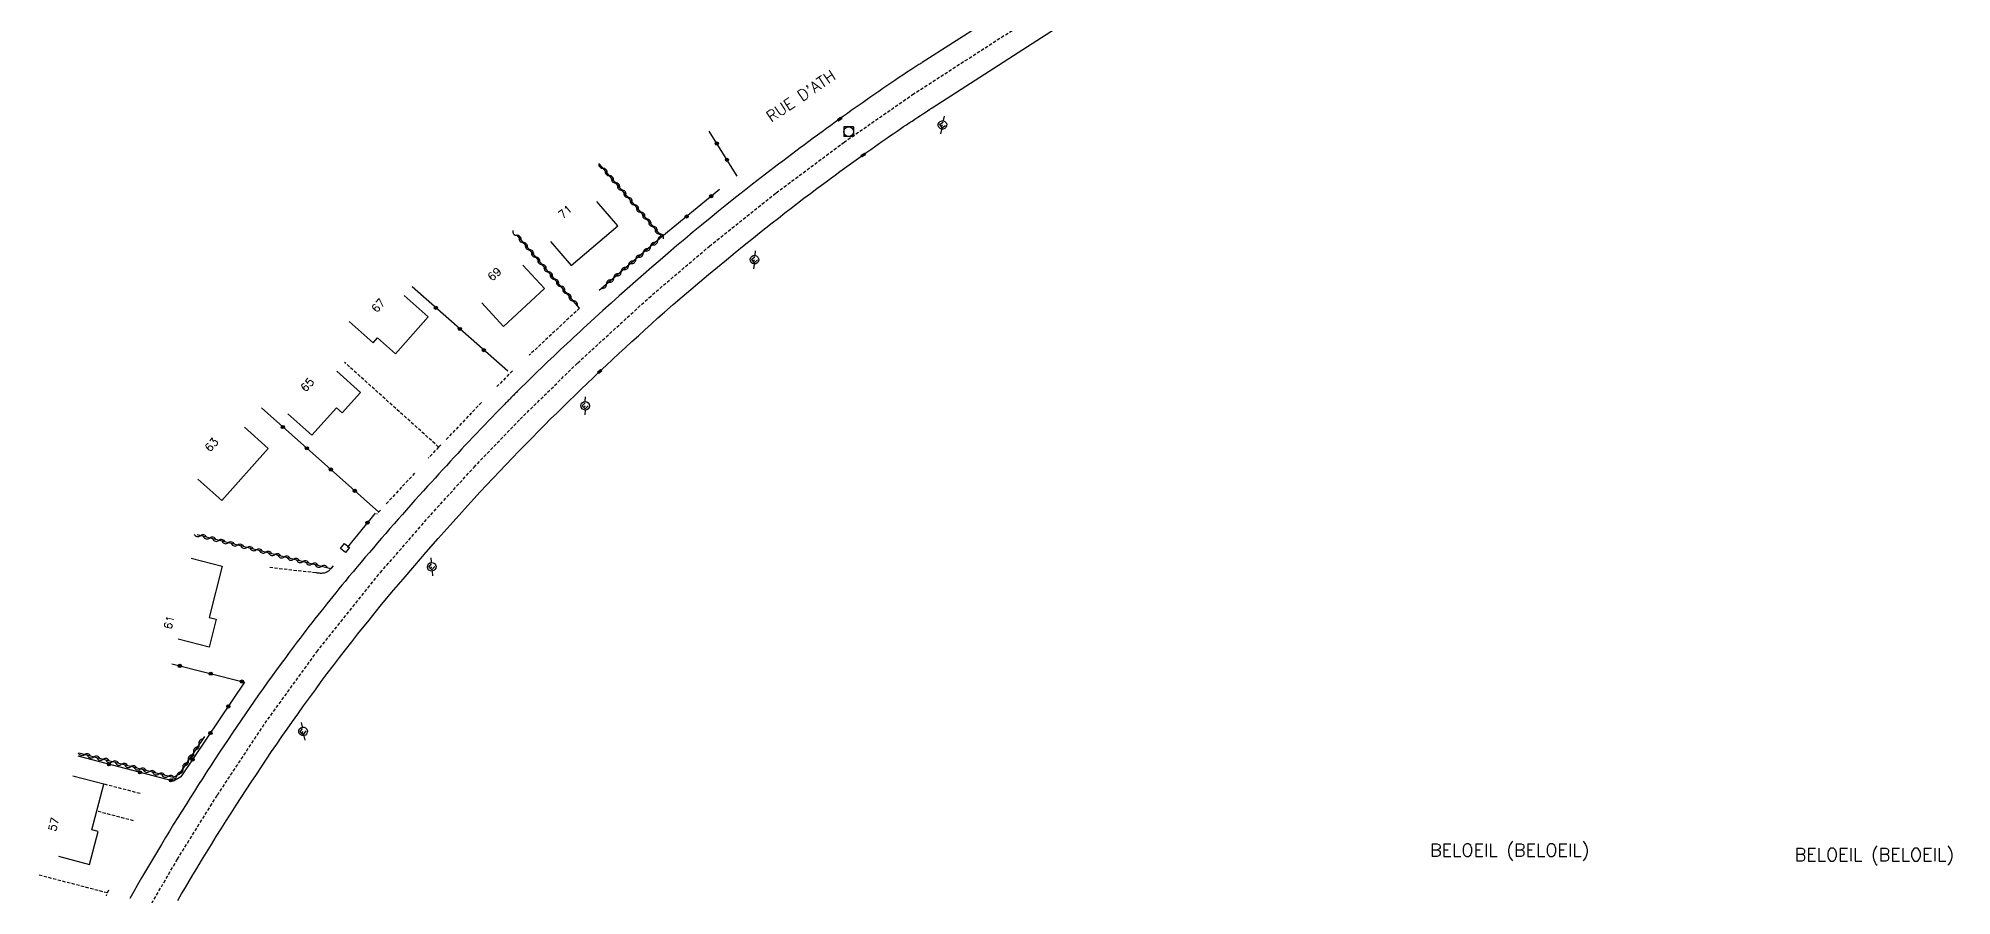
# Model space of a CAD drawing. Header units: millimetres. Extents: x 105000 to 106000, y 137997 to 139000.
# Drawn here: x 105241.2 to 105540.1, y 138256.8 to 138390.9 of the extents above; entities that cross this region are included whole.
import ezdxf
from ezdxf.enums import TextEntityAlignment as Align

# ---------------------------------------------------------------- set-up
doc = ezdxf.new("R2010")
doc.units = ezdxf.units.MM
doc.linetypes.add('DASHED', pattern=[0.75, 0.5, -0.25])
doc.layers.get('0').update_dxf_attribs({"linetype": 'CONTINUOUS'})
for name, color, linetype in [('W0001', 6, 'DASHED'), ('W0008', 7, 'CONTINUOUS'), ('W0100', 7, 'CONTINUOUS'), ('W0112', 1, 'DASHED'), ('W0310', 3, 'CONTINUOUS'), ('W0322', 7, 'CONTINUOUS'), ('W0400', 7, 'CONTINUOUS'), ('W0420', 7, 'CONTINUOUS'), ('W0471', 7, 'CONTINUOUS'), ('W0980', 7, 'CONTINUOUS'), ('W0989', 7, 'CONTINUOUS'), ('W0991', 7, 'CONTINUOUS')]:
    doc.layers.add(name, color=color, linetype=linetype)
doc.styles.get("Standard").update_dxf_attribs({"font": 'romans.shx', "width": 0.85})

# ---------------------------------------------------------------- blocks, each defined once
blk = doc.blocks.new('t310o')
at = {"color": 0, "linetype": 'Continuous'}
for centre, start, end in [((-0.5, 0.38), 216.8699, 323.1304), ((0.5, -0.37), 36.8699, 143.1303)]:
    blk.add_arc(centre, 0.625, start, end, dxfattribs=at)
blk = doc.blocks.new('t322o')
at = {"color": 0, "linetype": 'Continuous'}
for radius in [0.25, 0.15]:
    blk.add_circle((0, 0), radius, dxfattribs=at)
blk = doc.blocks.new('T471')
for p, q in [((-0.333334, 0.333334), (-0.333334, -0.333334)), ((-0.333334, 0.333334), (0.333334, 0.333334)), ((-0.333334, 0), (0, 0)), ((0.500001, 0.500001), (1.000002, 1.000002)), ((-0.500001, -0.500001), (-1.000002, -1.000002)), ((-0.333334, -0.333334), (0.333334, -0.333334))]:
    blk.add_line(p, q)
blk.add_ellipse((0, 0), major_axis=(0.471405, 0.471405), ratio=1, start_param=5.4977871438, end_param=11.780972451)
blk = doc.blocks.new('t112o')
at = {"color": 0, "linetype": 'Continuous'}
for p, q in [((-0.5, 0.5), (0.5, 0.5)), ((-0.5, -0.5), (-0.5, 0.5)), ((0.5, 0.5), (0.5, -0.5)), ((0.5, -0.5), (-0.5, -0.5))]:
    blk.add_line(p, q, dxfattribs=at)
blk = doc.blocks.new('T400')
for p, q in [((-0.15, 0.3), (0.15, 0.3)), ((-0.15, -0.25), (-0.15, 0.3)), ((-0.15, 0.15), (0.15, 0.15)), ((-0.15, 0), (0.15, 0)), ((0.15, 0.3), (0.15, -0.25)), ((-0.15, -0.15), (0.15, -0.15)), ((-0.15, -0.25), (-0.15, -0.3)), ((-0.15, -0.3), (0.15, -0.3)), ((0.15, -0.3), (0.15, -0.25))]:
    blk.add_line(p, q)
blk = doc.blocks.new('T420')
for p, q in [((0.75, 0.75), (-0.75, 0.75)), ((-0.75, 0.75), (-0.75, -0.75)), ((0.75, 0.75), (0.75, -0.75)), ((0.75, -0.75), (-0.75, -0.75))]:
    blk.add_line(p, q)
blk.add_ellipse((0, 0), major_axis=(-0.53, 0.53), ratio=1, start_param=3.926991, end_param=10.210176)

msp = doc.modelspace()

# ---------------------------------------------------------------- linework, layer by layer
at = {"layer": 'W0001'}
msp.add_lwpolyline([(105257.8, 138253.7), (105262.94, 138262.54), (105269.19, 138272.59), (105276.64, 138283.82), (105284.74, 138294.99), (105294.65, 138307.35), (105302.53, 138316.4), (105309.28, 138323.82), (105316.49, 138331.34), (105325.48, 138340.13), (105336.6, 138350.31), (105346.06, 138358.38), (105356.49, 138366.71), (105367.08, 138374.62), (105377.78, 138382.06), (105418.57, 138408.37)], dxfattribs=at)
at = {"layer": 'W0008'}
for points in [[(105263.03, 138256.12), (105263.6, 138257.13), (105264.19, 138258.13), (105264.78, 138259.13), (105265.38, 138260.13), (105265.97, 138261.13), (105266.72, 138262.37), (105267.48, 138263.62), (105268.25, 138264.85), (105269.01, 138266.09), (105269.78, 138267.31), (105270.56, 138268.54), (105271.34, 138269.76), (105272.12, 138270.98), (105272.91, 138272.2), (105273.71, 138273.42), (105273.71, 138273.42), (105274.49, 138274.6), (105275.28, 138275.81), (105276.07, 138276.99), (105276.86, 138278.18), (105277.67, 138279.37), (105278.47, 138280.56), (105279.28, 138281.73), (105280.1, 138282.9), (105280.92, 138284.07), (105281.75, 138285.24), (105282.66, 138286.52), (105283.57, 138287.79), (105284.5, 138289.04), (105285.43, 138290.31), (105286.36, 138291.56), (105287.31, 138292.81), (105288.25, 138294.06), (105289.21, 138295.29), (105290.18, 138296.52), (105291.14, 138297.76), (105291.14, 138297.76), (105292.88, 138299.93), (105294.64, 138302.09), (105296.41, 138304.23), (105298.2, 138306.35), (105300.01, 138308.48), (105301.83, 138310.57), (105303.68, 138312.67), (105305.53, 138314.74), (105307.39, 138316.81), (105309.27, 138318.87), (105309.27, 138318.87), (105310.26, 138319.95), (105311.25, 138321.01), (105312.25, 138322.09), (105313.26, 138323.15), (105314.27, 138324.21), (105315.28, 138325.27), (105316.3, 138326.34), (105317.32, 138327.38), (105318.34, 138328.43), (105319.37, 138329.48), (105319.37, 138329.48), (105320.31, 138330.42), (105321.25, 138331.37), (105322.2, 138332.29), (105323.14, 138333.23), (105324.1, 138334.17), (105325.06, 138335.09), (105326.01, 138336.01), (105326.97, 138336.93), (105327.94, 138337.85), (105328.9, 138338.76), (105328.9, 138338.76), (105329.9, 138339.71), (105330.91, 138340.65), (105331.92, 138341.59), (105332.93, 138342.52), (105333.93, 138343.46), (105334.95, 138344.38), (105335.97, 138345.32), (105337, 138346.24), (105338.02, 138347.15), (105339.05, 138348.07), (105340.41, 138349.26), (105341.78, 138350.45), (105343.15, 138351.62), (105344.53, 138352.79), (105345.91, 138353.95), (105347.3, 138355.1), (105348.7, 138356.26), (105350.1, 138357.4), (105351.5, 138358.52), (105352.92, 138359.67), (105353.89, 138360.45), (105354.88, 138361.23), (105355.86, 138362.01), (105356.85, 138362.77), (105357.84, 138363.56), (105358.83, 138364.32), (105359.82, 138365.09), (105360.82, 138365.85), (105361.82, 138366.6), (105362.82, 138367.37), (105363.54, 138367.9), (105364.27, 138368.43), (105364.99, 138368.96), (105365.71, 138369.49), (105366.43, 138370.02), (105367.16, 138370.56), (105367.89, 138371.07), (105368.62, 138371.6), (105369.35, 138372.13), (105370.07, 138372.65), (105370.07, 138372.65), (105370.66, 138373.07), (105371.25, 138373.48), (105371.83, 138373.9), (105372.42, 138374.31), (105373, 138374.71), (105373.6, 138375.13), (105374.18, 138375.54), (105374.78, 138375.95), (105375.37, 138376.35), (105375.96, 138376.76), (105376.39, 138377.06), (105376.83, 138377.35), (105377.28, 138377.63), (105377.71, 138377.93), (105378.15, 138378.23), (105378.59, 138378.51), (105379.03, 138378.81), (105379.47, 138379.1), (105379.92, 138379.38), (105380.35, 138379.67), (105380.41, 138379.7), (105380.46, 138379.73), (105380.5, 138379.76), (105380.56, 138379.81), (105380.6, 138379.84), (105380.65, 138379.87), (105380.71, 138379.9), (105380.75, 138379.93), (105380.8, 138379.96), (105380.85, 138379.99), (105412.08, 138400.17)], [(105398.26, 138399.21), (105379.28, 138387.07)], [(105379.28, 138387.07), (105379.16, 138386.99), (105379.03, 138386.92), (105378.91, 138386.84), (105378.78, 138386.76), (105378.75, 138386.74), (105378.12, 138386.34), (105377.5, 138385.92), (105376.86, 138385.51), (105376.24, 138385.1), (105375.61, 138384.68), (105375, 138384.26), (105374.37, 138383.84), (105373.75, 138383.42), (105373.13, 138382.99), (105372.51, 138382.57), (105371.89, 138382.15), (105371.28, 138381.71), (105370.67, 138381.29), (105370.05, 138380.85), (105369.44, 138380.42), (105368.82, 138379.99), (105368.21, 138379.56), (105367.6, 138379.12), (105367, 138378.68), (105366.39, 138378.24), (105366.39, 138378.24), (105365.7, 138377.74), (105365.01, 138377.24), (105364.32, 138376.74), (105363.64, 138376.24), (105362.95, 138375.74), (105362.27, 138375.24), (105361.58, 138374.74), (105360.9, 138374.23), (105360.22, 138373.73), (105359.54, 138373.21), (105358.86, 138372.71), (105358.18, 138372.2), (105357.5, 138371.68), (105356.83, 138371.18), (105356.15, 138370.67), (105355.48, 138370.15), (105354.81, 138369.62), (105354.14, 138369.1), (105353.46, 138368.59), (105352.79, 138368.07), (105351.46, 138367.01), (105350.12, 138365.96), (105348.79, 138364.9), (105347.47, 138363.82), (105346.15, 138362.76), (105344.84, 138361.67), (105343.53, 138360.59), (105342.22, 138359.49), (105340.93, 138358.4), (105339.63, 138357.29), (105338.34, 138356.2), (105337.05, 138355.07), (105335.77, 138353.96), (105334.49, 138352.84), (105333.21, 138351.71), (105331.94, 138350.59), (105330.68, 138349.45), (105329.41, 138348.31), (105328.15, 138347.17), (105326.9, 138346.01), (105326.39, 138345.54), (105325.87, 138345.06), (105325.35, 138344.59), (105324.84, 138344.1), (105324.33, 138343.63), (105323.82, 138343.15), (105323.31, 138342.68), (105322.8, 138342.2), (105322.28, 138341.71), (105321.78, 138341.23), (105321.27, 138340.76), (105320.77, 138340.27), (105320.26, 138339.79), (105319.75, 138339.31), (105319.25, 138338.81), (105318.75, 138338.32), (105318.25, 138337.84), (105317.75, 138337.35), (105317.25, 138336.85), (105316.75, 138336.37), (105316.61, 138336.23), (105316.46, 138336.09), (105316.32, 138335.95), (105316.18, 138335.81), (105316.04, 138335.67), (105315.9, 138335.52), (105315.76, 138335.38), (105315.62, 138335.24), (105315.48, 138335.1), (105315.34, 138334.96), (105315.19, 138334.81), (105315.05, 138334.67), (105314.91, 138334.52), (105314.77, 138334.38), (105314.63, 138334.24), (105314.49, 138334.1), (105314.35, 138333.96), (105314.21, 138333.82), (105314.07, 138333.68), (105313.93, 138333.54), (105313.32, 138332.92), (105312.71, 138332.29), (105312.1, 138331.67), (105311.5, 138331.04), (105310.9, 138330.42), (105310.3, 138329.79), (105309.71, 138329.15), (105309.1, 138328.52), (105308.51, 138327.88), (105307.92, 138327.26), (105307.32, 138326.62), (105306.73, 138325.98), (105306.14, 138325.34), (105305.55, 138324.7), (105304.96, 138324.06), (105304.38, 138323.42), (105303.79, 138322.77), (105303.21, 138322.13), (105302.62, 138321.49), (105302.03, 138320.85), (105301.38, 138320.12), (105300.71, 138319.38), (105300.06, 138318.65), (105299.4, 138317.92), (105298.75, 138317.18), (105298.1, 138316.45), (105297.44, 138315.7), (105296.79, 138314.96), (105296.14, 138314.23), (105295.5, 138313.48), (105294.85, 138312.74), (105294.21, 138311.99), (105293.57, 138311.24), (105292.93, 138310.49), (105292.28, 138309.74), (105291.64, 138308.99), (105291.01, 138308.24), (105290.38, 138307.48), (105289.75, 138306.73), (105289.13, 138305.96), (105288.65, 138305.38), (105288.18, 138304.81), (105287.7, 138304.21), (105287.23, 138303.63), (105286.75, 138303.04), (105286.28, 138302.46), (105285.82, 138301.87), (105285.35, 138301.27), (105284.89, 138300.7), (105284.42, 138300.1), (105283.96, 138299.51), (105283.5, 138298.92), (105283.03, 138298.31), (105282.58, 138297.71), (105282.12, 138297.12), (105281.67, 138296.52), (105281.21, 138295.92), (105280.76, 138295.32), (105280.32, 138294.71), (105279.86, 138294.1), (105279.86, 138294.1), (105279.15, 138293.13), (105278.44, 138292.17), (105277.73, 138291.2), (105277.03, 138290.21), (105276.33, 138289.23), (105275.64, 138288.24), (105274.94, 138287.26), (105274.25, 138286.27), (105273.57, 138285.29), (105272.89, 138284.29), (105272.21, 138283.29), (105271.53, 138282.29), (105270.86, 138281.29), (105270.2, 138280.29), (105269.53, 138279.29), (105268.87, 138278.27), (105268.21, 138277.27), (105267.56, 138276.26), (105266.91, 138275.24), (105266.25, 138274.23), (105265.6, 138273.2), (105264.95, 138272.17), (105264.3, 138271.13), (105263.65, 138270.09), (105263, 138269.06), (105262.36, 138268.01), (105261.73, 138266.96), (105261.09, 138265.93), (105260.46, 138264.88), (105259.83, 138263.82), (105259.21, 138262.77)], [(105259.21, 138262.77), (105258.58, 138261.73), (105257.96, 138260.67), (105257.35, 138259.62), (105256.73, 138258.56), (105256.12, 138257.49), (105255.52, 138256.43)]]:
    msp.add_lwpolyline(points, dxfattribs=at)
at = {"layer": 'W0100'}
for points in [[(105321.21, 138359.12), (105324.46, 138355.34), (105331.72, 138361.57), (105328.46, 138365.35)], [(105310.5, 138349.51), (105313.89, 138345.84), (105320.29, 138351.73), (105316.91, 138355.4)], [(105289.78, 138346.59), (105293.53, 138343.27), (105294.21, 138344.04), (105297, 138341.56), (105302.11, 138347.34), (105298.37, 138350.65)], [(105280.21, 138332.15), (105283.93, 138328.81), (105287.82, 138333.12), (105288.71, 138332.32), (105291.55, 138335.48), (105287.84, 138338.82)], [(105273.41, 138330.09), (105277.14, 138326.77), (105269.89, 138318.6), (105266.15, 138321.93)], [(105265.12, 138309.6), (105269.96, 138308.37), (105267.93, 138300.34), (105269.01, 138300.07), (105267.9, 138295.71), (105263.06, 138296.93)], [(105244.37, 138263.01), (105249.21, 138261.74), (105250.55, 138266.88), (105249.58, 138267.13), (105251.45, 138274.29), (105246.61, 138275.56)]]:
    msp.add_lwpolyline(points, dxfattribs=at)
at = {"layer": 'W0112'}
for points in [[(105325.76, 138348.68), (105317.89, 138341.32)], [(105303.75, 138326.98), (105289.07, 138340.2)], [(105315.27, 138338.88), (105312.85, 138336.42)], [(105310.45, 138333.95), (105304.89, 138328.13)], [(105304.1, 138327.34), (105303.75, 138326.98), (105303.75, 138326.98), (105302.14, 138325.26)], [(105300, 138322.88), (105295.5, 138318.04)], [(105294.65, 138317.12), (105294.07, 138316.46)], [(105287.26, 138308.42), (105286.96, 138308.04), (105286.95, 138308.02), (105286.94, 138308.02), (105286.94, 138308.01), (105286.93, 138308.01), (105286.93, 138307.99), (105286.92, 138307.99), (105286.91, 138307.98), (105286.9, 138307.98), (105286.9, 138307.96), (105286.89, 138307.96), (105286.83, 138307.88), (105286.76, 138307.81), (105286.7, 138307.74), (105286.63, 138307.67), (105286.55, 138307.6), (105286.47, 138307.54), (105286.39, 138307.49), (105286.32, 138307.45), (105286.23, 138307.4), (105286.14, 138307.35), (105286.01, 138307.31), (105285.87, 138307.27), (105285.73, 138307.24), (105285.59, 138307.24), (105285.44, 138307.23), (105285.29, 138307.23), (105285.14, 138307.24), (105285, 138307.26), (105284.85, 138307.27), (105284.71, 138307.29), (105284.69, 138307.29), (105284.68, 138307.29), (105284.67, 138307.29), (105284.65, 138307.29), (105284.64, 138307.29), (105284.63, 138307.29), (105284.61, 138307.31), (105284.6, 138307.31), (105284.59, 138307.31), (105284.57, 138307.31), (105284.57, 138307.31), (105277.37, 138308.13)], [(105257.12, 138272.82), (105251.45, 138274.29)], [(105256.11, 138268.56), (105250.35, 138270.06)], [(105252, 138257.29), (105241.21, 138260.1)], [(105252.18, 138257.73), (105251.81, 138256.85)]]:
    msp.add_lwpolyline(points, dxfattribs=at)
at = {"layer": 'W0310'}
for points in [[(105328.85, 138371.2), (105338.64, 138359.82), (105328.84, 138351.46)], [(105325.76, 138348.68), (105315.95, 138360.12)], [(105286.89, 138307.96), (105266.04, 138313.24)], [(105267.16, 138281.76), (105263.16, 138275.81), (105262.27, 138275.31), (105247.55, 138279.15)]]:
    msp.add_lwpolyline(points, dxfattribs=at)
at = {"layer": 'W0322'}
for points in [[(105350.39, 138369.32), (105346, 138376.34)], [(105347.61, 138367.24), (105338.64, 138359.82)], [(105314.56, 138338.81), (105299.6, 138352.04)], [(105276.07, 138333.09), (105294.39, 138316.82)], [(105293.84, 138316.65), (105289.48, 138311.27)], [(105262.08, 138293.09), (105273.44, 138290.21), (105263.5, 138275.43), (105262.34, 138274.77), (105247.43, 138278.67)]]:
    msp.add_lwpolyline(points, dxfattribs=at)

# ---------------------------------------------------------------- block references
at = {"layer": 'W0112', "rotation": 51.34317279597146}
msp.add_blockref('t112o', (105289.14, 138311.2), dxfattribs=at)
at = {"layer": 'W0310'}
for p, rotation in [((105329.43, 138370.53), 310.6917666918998), ((105330.41, 138369.39), 310.6917666918998), ((105331.38, 138368.25), 310.6917666918998), ((105332.36, 138367.12), 310.6917666918998), ((105333.34, 138365.98), 310.6917666918998), ((105334.32, 138364.84), 310.6917666918998), ((105335.3, 138363.7), 310.6917666918998), ((105336.27, 138362.57), 310.6917666918998), ((105337.25, 138361.43), 310.6917666918998), ((105315.99, 138360.07), 130.6270687231189), ((105316.97, 138358.93), 130.6270687231189), ((105336.83, 138358.28), 220.4731287957433), ((105337.97, 138359.25), 220.4731287957433), ((105338.23, 138360.29), 310.6917666918998), ((105317.95, 138357.79), 130.6270687231189), ((105318.92, 138356.65), 130.6270687231189), ((105319.9, 138355.51), 130.6270687231189), ((105333.4, 138355.36), 220.4731287957433), ((105334.54, 138356.33), 220.4731287957433), ((105335.69, 138357.3), 220.4731287957433), ((105320.88, 138354.37), 130.6270687231189), ((105321.85, 138353.23), 130.6270687231189), ((105322.83, 138352.1), 130.6270687231189), ((105329.98, 138352.44), 220.4731287957433), ((105331.12, 138353.41), 220.4731287957433), ((105332.26, 138354.38), 220.4731287957433), ((105323.81, 138350.96), 130.6270687231189), ((105324.78, 138349.82), 130.6270687231189), ((105266.54, 138313.12), 165.7869352164195), ((105267.99, 138312.75), 165.7869352164195), ((105269.44, 138312.38), 165.7869352164195), ((105270.9, 138312.01), 165.7869352164195), ((105272.35, 138311.65), 165.7869352164195), ((105273.81, 138311.28), 165.7869352164195), ((105275.26, 138310.91), 165.7869352164195), ((105276.72, 138310.54), 165.7869352164195), ((105278.17, 138310.17), 165.7869352164195), ((105279.62, 138309.8), 165.7869352164195), ((105281.08, 138309.44), 165.7869352164195), ((105282.53, 138309.07), 165.7869352164195), ((105283.99, 138308.7), 165.7869352164195), ((105285.44, 138308.33), 165.7869352164195), ((105266.32, 138280.51), 236.1021031611844), ((105248.43, 138278.92), 165.3644056265805), ((105249.88, 138278.54), 165.3644056265805), ((105251.33, 138278.16), 165.3644056265805), ((105252.78, 138277.78), 165.3644056265805), ((105264.65, 138278.02), 236.1021031611844), ((105265.49, 138279.27), 236.1021031611844), ((105254.23, 138277.4), 165.3644056265805), ((105255.68, 138277.03), 165.3644056265805), ((105257.13, 138276.65), 165.3644056265805), ((105258.59, 138276.27), 165.3644056265805), ((105260.04, 138275.89), 165.3644056265805), ((105261.49, 138275.51), 165.3644056265805), ((105262.87, 138275.65), 209.3106936158876), ((105263.81, 138276.78), 236.1021031611844)]:
    msp.add_blockref('t310o', p, dxfattribs=dict(at, rotation=rotation))
at = {"layer": 'W0322'}
for p, rotation in [((105347.21, 138374.41), 122.0397264164693), ((105348.8, 138371.86), 122.0397264164693), ((105346.34, 138366.19), 219.584121218), ((105342.49, 138363.01), 219.584121218), ((105303.32, 138348.74), 138.5040522341428), ((105307.07, 138345.43), 138.5040522341428), ((105310.81, 138342.12), 138.5040522341428), ((105279.43, 138330.1), 318.3998661631174), ((105283.17, 138326.78), 318.3998661631174), ((105286.91, 138323.46), 318.3998661631174), ((105290.65, 138320.14), 318.3998661631174), ((105292.63, 138315.16), 230.9568222652314), ((105263.32, 138292.77), 345.7970140289341), ((105268.17, 138291.55), 345.7970140289341), ((105273.01, 138290.32), 345.7970140289341), ((105270.9, 138286.43), 236.0867945979206), ((105268.11, 138282.28), 236.0867945979206), ((105265.32, 138278.13), 236.0867945979206), ((105252.26, 138277.4), 165.3787975937332), ((105257.1, 138276.14), 165.3787975937332), ((105261.94, 138274.88), 165.3787975937332)]:
    msp.add_blockref('t322o', p, dxfattribs=dict(at, rotation=rotation))
at = {"layer": 'W0400'}
for p, rotation in [((105366.39, 138378.24), 304.8144583121838), ((105370.08, 138372.62), 121.9397043284813), ((105328.9, 138338.77), 132.4375522283337)]:
    msp.add_blockref('T400', p, dxfattribs=dict(at, rotation=rotation))
at = {"layer": 'W0420'}
msp.add_blockref('T420', (105367.81, 138376.26), dxfattribs=at)
at = {"layer": 'W0471'}
for p, rotation in [((105382.46, 138377.31), 32.82059182367122), ((105353.1, 138356.26), 38.89178168080731), ((105326.64, 138333.43), 43.81024965426693), ((105302.68, 138308.26), 48.9957238214579), ((105282.59, 138282.53), 54.75381623104372)]:
    msp.add_blockref('T471', p, dxfattribs=dict(at, rotation=rotation))

# ---------------------------------------------------------------- texts
at = {"layer": 'W0980'}
for p in [(105471.06, 138263.83), (105528.02, 138263.13)]:
    msp.add_text('BELOEIL (BELOEIL)', height=2, dxfattribs=at).set_placement(p, align=Align.MIDDLE)
at = {"layer": 'W0989'}
msp.add_text("RUE D'ATH", height=1.75, rotation=34, dxfattribs=at).set_placement((105360.35, 138381.85), align=Align.MIDDLE)
at = {"layer": 'W0991'}
for s, rotation, p in [('71', 41, (105323.52, 138363.75)), ('69', 41, (105312.48, 138354.01)), ('67', 48, (105294.32, 138349.09)), ('65', 48, (105283.24, 138336.71)), ('63', 48, (105268.28, 138327.34)), ('61', 76, (105261.66, 138299.58)), ('57', 76, (105243.62, 138268.01))]:
    msp.add_text(s, height=1.25, rotation=rotation, dxfattribs=at).set_placement(p, align=Align.MIDDLE)

doc.saveas('drawing.dxf')
